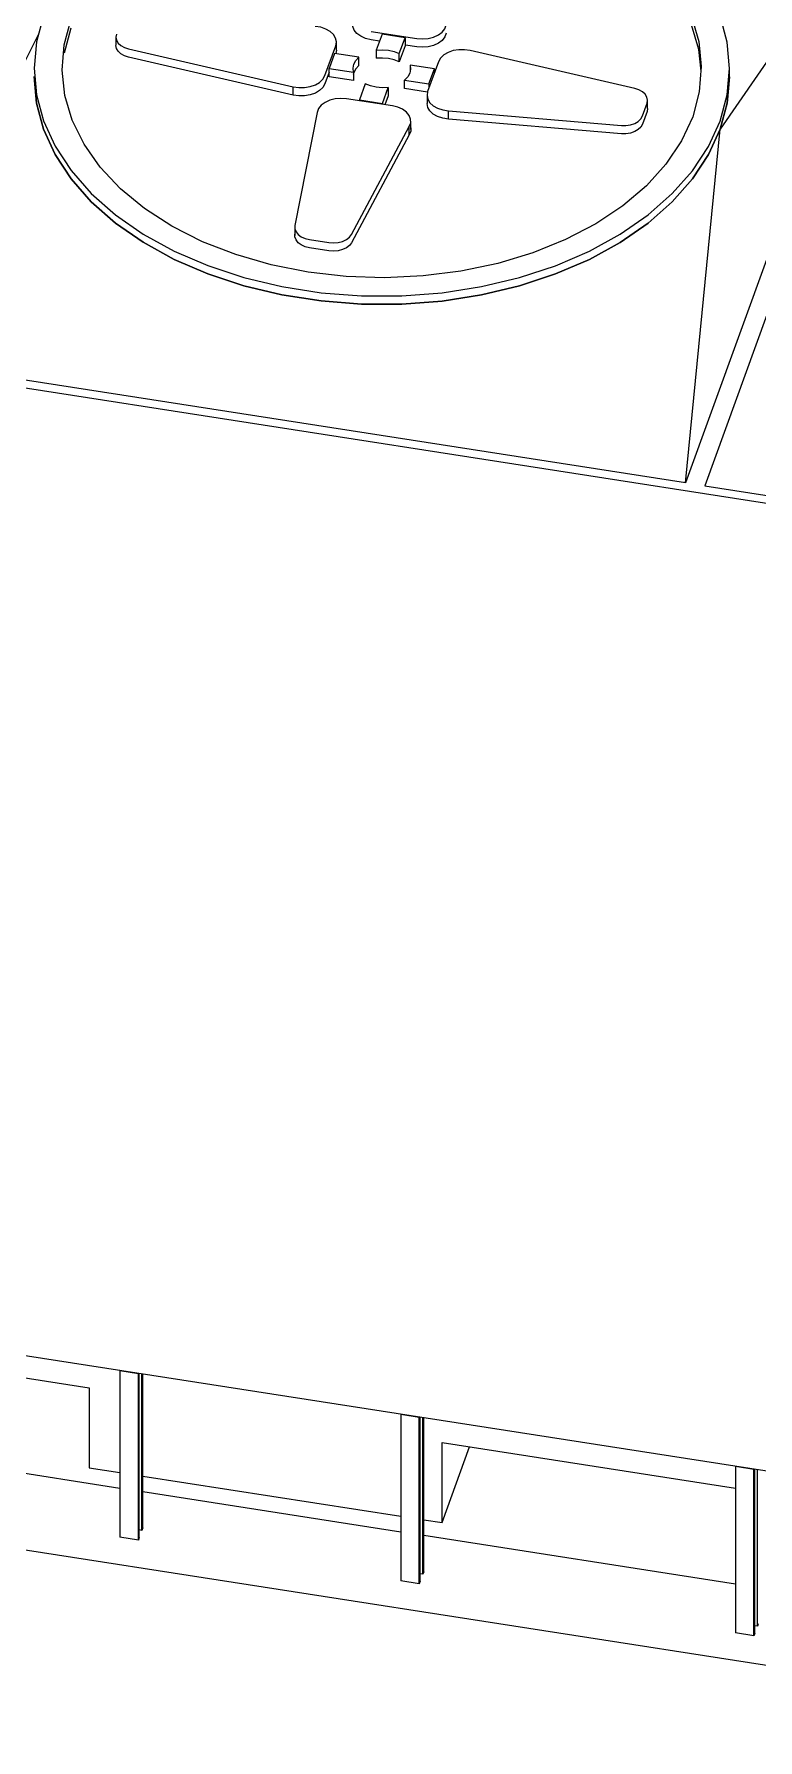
# Model space of a CAD drawing. Header units: metres. Extents: x 63 to 378, y -27 to 78.
# Drawn here: x 193.152 to 195.067, y 70.785 to 75.296 of the extents above; entities that cross this region are included whole.
import ezdxf

# ---------------------------------------------------------------- set-up
doc = ezdxf.new("R2010")
doc.units = ezdxf.units.M
doc.layers.add('A-FLOR', color=7, linetype='Continuous', lineweight=9)
doc.layers.add('M-EQPM', color=7, linetype='Continuous', lineweight=18)

# ---------------------------------------------------------------- blocks, each defined once
blk = doc.blocks.new('C_S_L_Torre - Baltimore CPSC-0817-08L - C_S_L_Torre - Baltimore CPSC-0817-08L-2352271-3D TORRE')
at = {"layer": 'M-EQPM'}
for p, q in [((15.5904, 75.801), (14.9771, 74.1095)), ((15.5904, 75.801), (15.0685, 75.0444)), ((13.2655, 75.2972), (12.8366, 74.4422)), ((13.3508, 75.3114), (13.3333, 75.2455)), ((13.4696, 75.2883), (13.4696, 75.2664)), ((14.1449, 75.303), (14.2658, 75.2842)), ((14.1674, 75.2777), (14.1449, 75.2812)), ((14.174, 75.2959), (14.1587, 75.2538)), ((14.2349, 75.2865), (14.174, 75.2959)), ((14.2196, 75.2444), (14.2349, 75.2865)), ((14.2349, 75.2865), (14.2349, 75.2646)), ((13.5035, 75.2569), (13.9389, 75.1568)), ((14.0228, 75.1862), (14.0515, 75.2653)), ((14.0485, 75.245), (14.0341, 75.2052)), ((14.1128, 75.235), (14.0485, 75.245)), ((14.0532, 75.2534), (14.0519, 75.2445)), ((14.0532, 75.2531), (14.0532, 75.2749)), ((14.1587, 75.2538), (14.1587, 75.232)), ((14.2349, 75.2646), (14.2196, 75.2225)), ((14.2196, 75.2225), (14.2196, 75.2444)), ((14.2658, 75.2624), (14.2358, 75.267)), ((14.8426, 75.1523), (14.4072, 75.2525)), ((13.9389, 75.1349), (13.5035, 75.2351)), ((14.0341, 75.1954), (14.0228, 75.1643)), ((14.0341, 75.2052), (14.0983, 75.1952)), ((14.0341, 75.1833), (14.0341, 75.2052)), ((14.0983, 75.1952), (14.0983, 75.1733)), ((14.1128, 75.2132), (14.1128, 75.235)), ((14.3125, 75.204), (14.2482, 75.214)), ((14.2482, 75.214), (14.2482, 75.1981)), ((14.3233, 75.2231), (14.2946, 75.1439)), ((14.2981, 75.1641), (14.3125, 75.204)), ((14.3125, 75.1932), (14.3125, 75.204)), ((15.0933, 75.1835), (15.0933, 75.2054)), ((13.9389, 75.1349), (13.9389, 75.1568)), ((14.0983, 75.1733), (14.0341, 75.1833)), ((14.1292, 75.1644), (14.1139, 75.1223)), ((14.1748, 75.1129), (14.1901, 75.155)), ((14.1901, 75.155), (14.1901, 75.1331)), ((14.2338, 75.1741), (14.2981, 75.1641)), ((14.2338, 75.1522), (14.2338, 75.1741)), ((14.2945, 75.1428), (14.2338, 75.1522)), ((14.2981, 75.1641), (14.2981, 75.1533)), ((14.2013, 75.1062), (14.0803, 75.125)), ((14.1139, 75.1223), (14.1748, 75.1129)), ((14.1139, 75.1223), (14.1139, 75.1198)), ((14.1748, 75.1103), (14.1748, 75.1129)), ((14.1901, 75.1331), (14.1815, 75.1093)), ((14.2929, 75.1343), (14.2929, 75.1124)), ((14.863, 75.0796), (14.8752, 75.1132)), ((14.8766, 75.0991), (14.8766, 75.1209)), ((14.0026, 75.0891), (13.9435, 74.7895)), ((14.2501, 75.0439), (14.2501, 75.0658)), ((14.3494, 75.093), (14.8071, 75.0543)), ((14.3494, 75.0711), (14.3494, 75.093)), ((14.8071, 75.0324), (14.3494, 75.0711)), ((14.8752, 75.0914), (14.863, 75.0577)), ((14.8765, 75.0994), (14.8752, 75.0914)), ((14.0932, 74.7662), (14.2461, 75.0513)), ((14.2461, 75.0294), (14.0932, 74.7443)), ((14.2461, 75.0294), (14.2461, 75.0513)), ((14.9771, 74.1095), (15.0685, 75.0444)), ((13.9431, 74.7852), (13.9431, 74.7633)), ((13.9822, 74.7528), (14.0335, 74.7449)), ((14.0335, 74.723), (13.9822, 74.731)), ((11.2759, 74.6647), (16.4326, 73.8631)), ((15.2177, 74.6241), (15.0284, 74.1016)), ((14.9771, 74.1095), (12.8366, 74.4422)), ((15.0284, 74.1016), (16.41, 73.8869)), ((16.4326, 71.3032), (11.2759, 72.1048)), ((12.6106, 71.8393), (13.3987, 71.7168)), ((13.4806, 71.762), (13.5292, 71.7545)), ((13.4806, 71.762), (13.4806, 71.3215)), ((13.5292, 71.3139), (13.5292, 71.7545)), ((13.5315, 71.3203), (13.5315, 71.7541)), ((13.5385, 71.3394), (13.5385, 71.753)), ((13.5408, 71.3458), (13.5408, 71.7527)), ((13.3987, 71.7168), (13.3987, 71.5052)), ((14.2239, 71.6465), (14.2726, 71.6389)), ((14.2239, 71.6465), (14.2239, 71.2059)), ((14.2726, 71.1984), (14.2726, 71.6389)), ((14.2749, 71.2048), (14.2749, 71.6386)), ((14.2818, 71.2239), (14.2818, 71.6375)), ((14.2841, 71.2302), (14.2841, 71.6371)), ((14.3328, 71.36), (14.3328, 71.5716)), ((14.3328, 71.5716), (15.1093, 71.4509)), ((14.3328, 71.36), (14.4054, 71.5603)), ((13.3987, 71.5052), (13.4806, 71.4924)), ((15.1093, 71.5089), (15.158, 71.5013)), ((15.1093, 71.5089), (15.1093, 71.0683)), ((15.158, 71.0607), (15.158, 71.5013)), ((15.1603, 71.0671), (15.1603, 71.5009)), ((15.1672, 71.0862), (15.1672, 71.4999)), ((13.5408, 71.4831), (14.2239, 71.3769)), ((14.2841, 71.3675), (14.3328, 71.36)), ((13.5292, 71.3139), (13.4806, 71.3215)), ((13.5315, 71.3203), (13.5292, 71.3139)), ((13.5385, 71.3394), (13.5315, 71.3405)), ((13.5408, 71.3458), (13.5385, 71.3394)), ((14.2818, 71.2239), (14.2749, 71.2249)), ((14.2841, 71.2302), (14.2818, 71.2239)), ((14.2726, 71.1984), (14.2239, 71.2059)), ((14.2749, 71.2048), (14.2726, 71.1984)), ((15.1672, 71.0862), (15.1603, 71.0873)), ((15.1695, 71.0926), (15.1672, 71.0862)), ((15.158, 71.0607), (15.1093, 71.0683)), ((15.1603, 71.0671), (15.158, 71.0607))]:
    blk.add_line(p, q, dxfattribs=at)
for points in [[(15.0685, 75.0662, 0), (15.0871, 75.1352, 0), (15.0933, 75.2052, 0), (15.0872, 75.2751, 0), (15.0686, 75.3441, 0)], [(14.9924, 75.3425, 0), (15.0117, 75.2768, 0), (15.0187, 75.2101, 0), (15.0134, 75.1434, 0), (14.9959, 75.0775, 0)], [(15.0185, 75.1977, 0), (15.0117, 75.255, 0), (14.9924, 75.3206, 0)], [(13.2782, 75.3445, 0), (13.2596, 75.2755, 0), (13.2533, 75.2056, 0), (13.2595, 75.1357, 0), (13.2781, 75.0667, 0), (13.3087, 74.9995, 0), (13.3511, 74.9352, 0), (13.4045, 74.8745, 0), (13.4684, 74.8183, 0), (13.5418, 74.7673, 0), (13.6237, 74.7223, 0), (13.7131, 74.6838, 0), (13.8086, 74.6523, 0), (13.9092, 74.6283, 0), (14.0133, 74.6121, 0), (14.1195, 74.604, 0), (14.2265, 74.6039, 0), (14.3328, 74.6121, 0), (14.4369, 74.6282, 0), (14.5374, 74.6521, 0), (14.6331, 74.6835, 0), (14.7225, 74.722, 0), (14.8044, 74.767, 0), (14.8779, 74.818, 0), (14.9418, 74.8741, 0), (14.9953, 74.9348, 0), (15.0377, 74.9991, 0), (15.0685, 75.0662, 0)], [(14.9959, 75.0775, 0), (14.9663, 75.0135, 0), (14.9252, 74.9523, 0), (14.8732, 74.8948, 0), (14.8109, 74.8419, 0), (14.7394, 74.7942, 0), (14.6595, 74.7525, 0), (14.5726, 74.7174, 0), (14.4799, 74.6895, 0), (14.3827, 74.669, 0), (14.2824, 74.6564, 0), (14.1806, 74.6518, 0), (14.0787, 74.6553, 0), (13.9781, 74.6668, 0), (13.8804, 74.6861, 0), (13.7869, 74.713, 0), (13.6991, 74.7471, 0), (13.6182, 74.7879, 0), (13.5454, 74.8347, 0), (13.4818, 74.887, 0), (13.4282, 74.9439, 0), (13.3855, 75.0046, 0), (13.3543, 75.0683, 0), (13.335, 75.1339, 0), (13.328, 75.2006, 0), (13.3333, 75.2674, 0), (13.3508, 75.3332, 0)], [(14.1449, 75.2812, 0), (14.1305, 75.2846, 0), (14.1178, 75.2903, 0), (14.1076, 75.2977, 0), (14.1004, 75.3066, 0), (14.0966, 75.3163, 0), (14.0965, 75.3263, 0)], [(13.471, 75.296, 0), (13.4696, 75.2879, 0), (13.4712, 75.2799, 0), (13.4758, 75.2724, 0), (13.483, 75.2658, 0), (13.4925, 75.2605, 0), (13.5035, 75.2569, 0)], [(14.0515, 75.2653, 0), (14.0532, 75.2753, 0), (14.0512, 75.2852, 0), (14.0457, 75.2946, 0), (14.0368, 75.3028, 0), (14.0253, 75.3094, 0), (14.0117, 75.314, 0), (13.9967, 75.3163, 0)], [(14.2658, 75.2842, 0), (14.281, 75.2831, 0), (14.2962, 75.2844, 0), (14.3105, 75.288, 0), (14.323, 75.2938, 0), (14.3331, 75.3014, 0), (14.34, 75.3103, 0), (14.3436, 75.3201, 0)], [(14.3436, 75.2982, 0), (14.34, 75.2884, 0), (14.3331, 75.2795, 0), (14.323, 75.272, 0), (14.3105, 75.2662, 0), (14.2962, 75.2625, 0), (14.281, 75.2612, 0), (14.2658, 75.2624, 0)], [(13.5035, 75.2351, 0), (13.4925, 75.2387, 0), (13.483, 75.2439, 0), (13.4758, 75.2505, 0), (13.4712, 75.258, 0), (13.4696, 75.2661, 0)], [(14.1587, 75.2538, 0), (14.1748, 75.2546, 0), (14.1907, 75.2532, 0), (14.2058, 75.2497, 0), (14.2196, 75.2444, 0)], [(14.4072, 75.2525, 0), (14.3923, 75.2548, 0), (14.377, 75.2547, 0), (14.3621, 75.2522, 0), (14.3486, 75.2475, 0), (14.3372, 75.2408, 0), (14.3287, 75.2325, 0), (14.3233, 75.2231, 0)], [(14.0983, 75.1952, 0), (14.0972, 75.2057, 0), (14.0994, 75.2161, 0), (14.1046, 75.226, 0), (14.1128, 75.235, 0)], [(14.1128, 75.2132, 0), (14.1046, 75.2041, 0), (14.0994, 75.1942, 0), (14.0979, 75.1892, 0)], [(14.2196, 75.2225, 0), (14.2058, 75.2279, 0), (14.1907, 75.2313, 0), (14.1748, 75.2327, 0), (14.1587, 75.232, 0)], [(14.2482, 75.214, 0), (14.2493, 75.2035, 0), (14.2472, 75.1931, 0), (14.242, 75.1832, 0), (14.2338, 75.1741, 0)], [(15.0685, 75.0444, 0), (15.0377, 74.9773, 0), (14.9953, 74.9129, 0), (14.9418, 74.8523, 0), (14.8779, 74.7961, 0), (14.8044, 74.7452, 0), (14.7225, 74.7002, 0), (14.6331, 74.6617, 0), (14.5374, 74.6303, 0), (14.4369, 74.6063, 0), (14.3328, 74.5902, 0), (14.2265, 74.5821, 0), (14.1195, 74.5821, 0), (14.0133, 74.5903, 0), (13.9092, 74.6064, 0), (13.8086, 74.6304, 0), (13.7131, 74.6619, 0), (13.6237, 74.7004, 0), (13.5418, 74.7455, 0), (13.4684, 74.7964, 0), (13.4045, 74.8526, 0), (13.3511, 74.9133, 0), (13.3087, 74.9777, 0), (13.2781, 75.0448, 0), (13.2595, 75.1138, 0), (13.2533, 75.1837, 0)], [(13.2533, 75.1837, 0), (13.2595, 75.1138, 0), (13.2781, 75.0448, 0), (13.3087, 74.9777, 0), (13.3511, 74.9133, 0), (13.4045, 74.8526, 0), (13.4684, 74.7964, 0), (13.5418, 74.7455, 0), (13.6237, 74.7004, 0), (13.7131, 74.6619, 0), (13.8086, 74.6304, 0), (13.9092, 74.6064, 0), (14.0133, 74.5903, 0), (14.1195, 74.5821, 0), (14.2265, 74.5821, 0), (14.3328, 74.5902, 0), (14.4369, 74.6063, 0), (14.5374, 74.6303, 0), (14.6331, 74.6617, 0), (14.7225, 74.7002, 0), (14.8044, 74.7452, 0), (14.8779, 74.7961, 0), (14.9418, 74.8523, 0), (14.9953, 74.9129, 0), (15.0377, 74.9773, 0), (15.0685, 75.0444, 0)], [(13.9389, 75.1568, 0), (13.9538, 75.1544, 0), (13.9691, 75.1545, 0), (13.984, 75.157, 0), (13.9975, 75.1617, 0), (14.0089, 75.1684, 0), (14.0175, 75.1767, 0), (14.0228, 75.1862, 0)], [(14.0228, 75.1643, 0), (14.0175, 75.1549, 0), (14.0089, 75.1466, 0), (13.9975, 75.1399, 0), (13.984, 75.1351, 0), (13.9691, 75.1327, 0), (13.9538, 75.1326, 0), (13.9389, 75.1349, 0)], [(14.1901, 75.155, 0), (14.1741, 75.1543, 0), (14.1582, 75.1556, 0), (14.143, 75.1591, 0), (14.1292, 75.1644, 0)], [(14.8752, 75.1132, 0), (14.8765, 75.1213, 0), (14.8749, 75.1293, 0), (14.8703, 75.1369, 0), (14.8631, 75.1435, 0), (14.8537, 75.1487, 0), (14.8426, 75.1523, 0)], [(15.0933, 75.1833, 0), (15.0871, 75.1134, 0), (15.0685, 75.0444, 0)], [(15.0685, 75.0444, 0), (15.0871, 75.1134, 0), (15.0933, 75.1833, 0)], [(14.0803, 75.125, 0), (14.0651, 75.1261, 0), (14.0499, 75.1248, 0), (14.0357, 75.1212, 0), (14.0231, 75.1154, 0), (14.0131, 75.1078, 0), (14.0061, 75.0989, 0), (14.0026, 75.0891, 0)], [(14.2461, 75.0513, 0), (14.2497, 75.061, 0), (14.2496, 75.0711, 0), (14.2458, 75.0808, 0), (14.2386, 75.0896, 0), (14.2283, 75.0971, 0), (14.2156, 75.1027, 0), (14.2013, 75.1062, 0)], [(14.2946, 75.1439, 0), (14.2929, 75.1339, 0), (14.2949, 75.124, 0), (14.3005, 75.1146, 0), (14.3093, 75.1064, 0), (14.3209, 75.0998, 0), (14.3345, 75.0953, 0), (14.3494, 75.093, 0)], [(14.3494, 75.0711, 0), (14.3345, 75.0734, 0), (14.3209, 75.078, 0), (14.3093, 75.0846, 0), (14.3005, 75.0928, 0), (14.2949, 75.1021, 0), (14.2929, 75.1121, 0)], [(14.8071, 75.0543, 0), (14.8194, 75.0542, 0), (14.8315, 75.0562, 0), (14.8424, 75.0599, 0), (14.8517, 75.0653, 0), (14.8587, 75.072, 0), (14.863, 75.0796, 0)], [(14.863, 75.0577, 0), (14.8587, 75.0501, 0), (14.8517, 75.0434, 0), (14.8424, 75.0381, 0), (14.8315, 75.0343, 0), (14.8194, 75.0324, 0), (14.8071, 75.0324, 0)], [(14.2498, 75.048, 0), (14.2497, 75.0392, 0), (14.2461, 75.0294, 0)], [(13.9435, 74.7895, 0), (13.9434, 74.7814, 0), (13.9464, 74.7735, 0), (13.9521, 74.7663, 0), (13.9603, 74.7602, 0), (13.9705, 74.7557, 0), (13.9822, 74.7528, 0)], [(13.9822, 74.731, 0), (13.9705, 74.7338, 0), (13.9603, 74.7384, 0), (13.9521, 74.7444, 0), (13.9464, 74.7516, 0), (13.9434, 74.7595, 0), (13.9434, 74.7668, 0)], [(14.0335, 74.7449, 0), (14.0458, 74.744, 0), (14.0581, 74.745, 0), (14.0696, 74.748, 0), (14.0797, 74.7527, 0), (14.0877, 74.7589, 0), (14.0932, 74.7662, 0)], [(14.0932, 74.7443, 0), (14.0877, 74.7371, 0), (14.0797, 74.7309, 0), (14.0696, 74.7262, 0), (14.0581, 74.7232, 0), (14.0458, 74.7221, 0), (14.0335, 74.723, 0)]]:
    blk.add_polyline3d(points, dxfattribs=at)

msp = doc.modelspace()

# ---------------------------------------------------------------- linework, layer by layer
at = {"layer": 'A-FLOR'}
for p, q in [((191.1043, 71.6022), (196.3582, 70.7855)), ((193.3789, 71.4505), (192.509, 71.5857)), ((194.1223, 71.3349), (193.4391, 71.4411)), ((195.0076, 71.1973), (194.1824, 71.3256))]:
    msp.add_line(p, q, dxfattribs=at)

# ---------------------------------------------------------------- block references
at = {"layer": 'M-EQPM'}
msp.add_blockref('C_S_L_Torre - Baltimore CPSC-0817-08L - C_S_L_Torre - Baltimore CPSC-0817-08L-2352271-3D TORRE', (179.8983, 0), dxfattribs=at)

doc.saveas('drawing.dxf')
